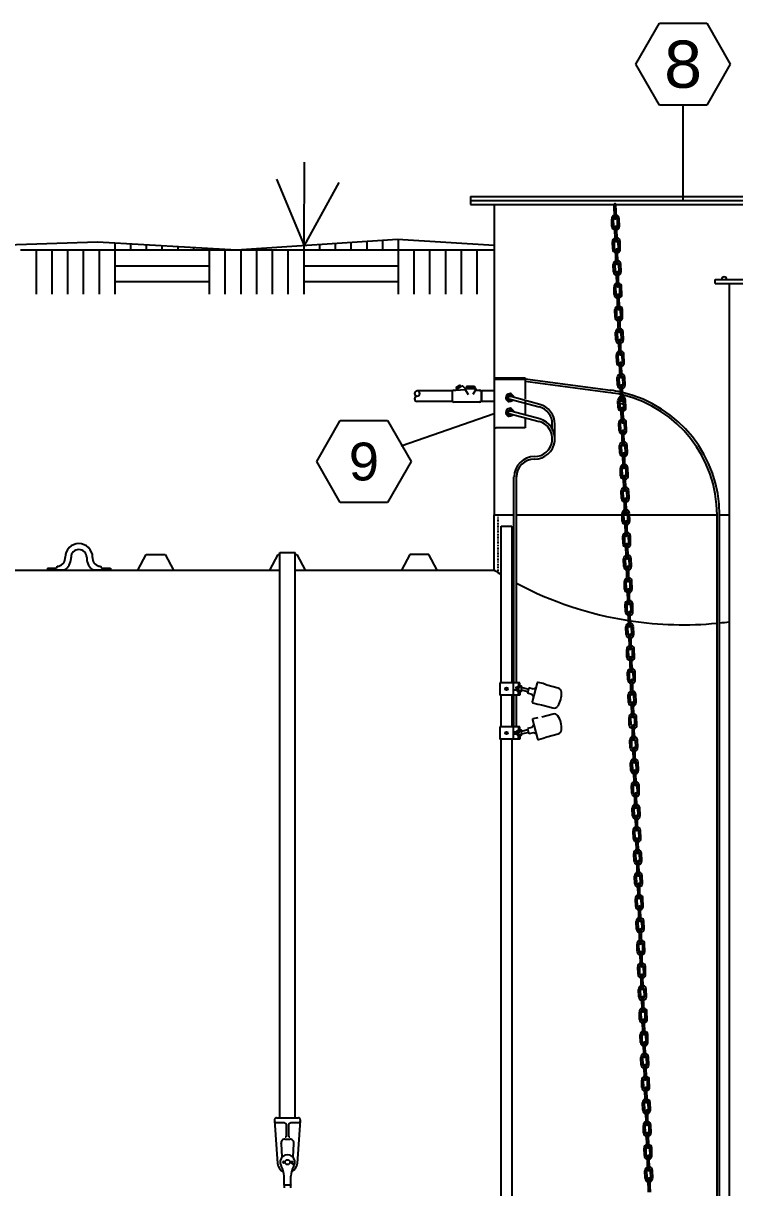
# Model space of a CAD drawing. Extents: x -13 to 326, y -96 to 129.
# Drawn here: x 163.1 to 253.5, y -19.4 to 128.5 of the extents above; entities that cross this region are included whole.
import ezdxf
from ezdxf.enums import TextEntityAlignment as Align

# ---------------------------------------------------------------- set-up
doc = ezdxf.new("R2010")
doc.units = 0
doc.header["$MEASUREMENT"] = 0
doc.linetypes.add('SHORT_DASH', pattern=[0.125, 0.03125, -0.0625, 0.03125])
doc.layers.add('2', color=7, linetype='Continuous')
doc.styles.get("Standard").update_dxf_attribs({"font": 'monotxt.shx'})

msp = doc.modelspace()

# ---------------------------------------------------------------- linework, layer by layer
at = {"layer": '2', "color": 5, "linetype": 'Continuous'}
for p, q in [((240.96, 123.34), (243.96, 128.53)), ((243.96, 128.53), (249.96, 128.53)), ((249.96, 128.53), (252.96, 123.34)), ((243.96, 118.14), (240.96, 123.34)), ((252.96, 123.34), (249.96, 118.14)), ((249.96, 118.14), (243.96, 118.14)), ((246.96, 106.14), (246.96, 118.14)), ((198.81, 100.32), (198.86, 110.91)), ((195.3, 108.75), (198.81, 100.32)), ((203.21, 108.33), (198.81, 100.32)), ((219.96, 106.53), (219.96, 105.53)), ((219.96, 106.53), (273.96, 106.53)), ((219.96, 106.03), (273.96, 106.03)), ((219.96, 105.53), (273.96, 105.53)), ((222.96, 105.53), (222.96, 66.08)), ((238.24, 103.8), (238.19, 105.48)), ((238.48, 103.81), (238.43, 105.49)), ((237.92, 102.71), (237.89, 103.67)), ((238.16, 102.72), (238.13, 103.68)), ((238.64, 102.73), (238.61, 103.69)), ((238.88, 102.74), (238.85, 103.7)), ((238.35, 100.92), (238.29, 102.6)), ((238.59, 100.93), (238.53, 102.61)), ((152.15, 100.09), (172.58, 100.78)), ((172.58, 100.78), (190.25, 99.74)), ((174.81, 99.74), (174.81, 100.65)), ((190.25, 99.74), (210.68, 101.12)), ((202.81, 99.74), (202.81, 100.59)), ((204.81, 99.74), (204.81, 100.73)), ((206.81, 99.74), (206.81, 100.86)), ((208.81, 99.74), (208.81, 101)), ((210.68, 101.12), (222.96, 100.37)), ((210.81, 99.74), (210.81, 101.12)), ((238.02, 99.83), (237.99, 100.79)), ((238.26, 99.84), (238.23, 100.8)), ((238.74, 99.86), (238.71, 100.82)), ((238.98, 99.86), (238.95, 100.82)), ((162.81, 99.74), (174.81, 99.74)), ((164.81, 94.12), (164.81, 99.74)), ((166.81, 94.12), (166.81, 99.74)), ((168.81, 94.12), (168.81, 99.74)), ((170.81, 94.12), (170.81, 99.74)), ((172.81, 94.12), (172.81, 99.74)), ((174.81, 99.74), (186.81, 99.74)), ((174.81, 94.12), (174.81, 99.74)), ((176.81, 99.74), (176.81, 100.53)), ((178.81, 99.74), (178.81, 100.41)), ((180.81, 99.74), (180.81, 100.29)), ((182.81, 99.74), (182.81, 100.18)), ((184.81, 99.74), (184.81, 100.06)), ((186.81, 99.74), (186.81, 99.94)), ((186.81, 99.74), (198.81, 99.74)), ((186.81, 94.12), (186.81, 99.74)), ((188.81, 94.12), (188.81, 99.74)), ((190.81, 94.12), (190.81, 99.74)), ((192.81, 94.12), (192.81, 99.74)), ((194.81, 94.12), (194.81, 99.74)), ((196.81, 94.12), (196.81, 99.74)), ((198.81, 99.74), (198.81, 100.32)), ((198.81, 99.74), (210.81, 99.74)), ((198.81, 94.12), (198.81, 99.74)), ((200.81, 99.74), (200.81, 100.46)), ((210.81, 99.74), (222.96, 99.74)), ((210.81, 94.12), (210.81, 99.74)), ((212.81, 94.12), (212.81, 99.74)), ((214.81, 94.12), (214.81, 99.74)), ((216.81, 94.12), (216.81, 99.74)), ((218.81, 94.12), (218.81, 99.74)), ((220.81, 94.12), (220.81, 99.74)), ((238.45, 98.04), (238.39, 99.72)), ((238.69, 98.05), (238.63, 99.73)), ((174.81, 97.74), (186.81, 97.74)), ((198.81, 97.74), (210.81, 97.74)), ((238.12, 96.95), (238.09, 97.91)), ((238.36, 96.96), (238.33, 97.92)), ((238.84, 96.98), (238.81, 97.94)), ((239.08, 96.99), (239.05, 97.95)), ((238.55, 95.17), (238.49, 96.85)), ((238.79, 95.17), (238.73, 96.85)), ((174.81, 95.74), (186.81, 95.74)), ((198.81, 95.74), (210.81, 95.74)), ((238.22, 94.07), (238.19, 95.03)), ((238.46, 94.08), (238.43, 95.04)), ((238.94, 94.1), (238.91, 95.06)), ((239.18, 94.11), (239.15, 95.07)), ((251.02, 95.49), (251.02, 95.99)), ((251.02, 95.99), (255.96, 95.99)), ((251.02, 95.49), (256.33, 95.49)), ((252.82, 95.49), (252.82, -66.29)), ((238.65, 92.29), (238.59, 93.97)), ((238.89, 92.3), (238.83, 93.98)), ((238.32, 91.2), (238.29, 92.16)), ((238.56, 91.2), (238.53, 92.16)), ((239.04, 91.22), (239.01, 92.18)), ((239.28, 91.23), (239.25, 92.19)), ((238.75, 89.41), (238.69, 91.09)), ((238.99, 89.42), (238.93, 91.1)), ((238.43, 88.32), (238.39, 89.28)), ((238.67, 88.33), (238.63, 89.29)), ((239.14, 88.34), (239.11, 89.3)), ((239.38, 88.35), (239.35, 89.31)), ((238.85, 86.53), (238.79, 88.21)), ((239.09, 86.54), (239.03, 88.22)), ((238.53, 85.44), (238.49, 86.4)), ((238.77, 85.45), (238.73, 86.41)), ((239.25, 85.46), (239.21, 86.42)), ((239.49, 85.47), (239.45, 86.43)), ((238.95, 83.65), (238.89, 85.33)), ((239.19, 83.66), (239.13, 85.34)), ((222.96, 83.49), (226.92, 83.49)), ((222.96, 83.31), (226.92, 83.31)), ((226.89, 83.09), (237.7, 81.62)), ((226.91, 83.39), (237.73, 81.93)), ((226.92, 83.49), (226.92, 80.83)), ((238.63, 82.56), (238.59, 83.52)), ((238.87, 82.57), (238.83, 83.53)), ((239.35, 82.59), (239.31, 83.55)), ((239.59, 82.59), (239.55, 83.55)), ((217.71, 81.83), (213.17, 81.83)), ((217.69, 80.59), (217.69, 81.75)), ((217.86, 81.92), (218.09, 81.92)), ((218.09, 81.92), (218.87, 82.45)), ((218.09, 81.92), (219.26, 82)), ((218.13, 82.27), (218.58, 82.57)), ((218.28, 82.05), (218.13, 82.27)), ((218.58, 82.57), (218.16, 82.22)), ((218.61, 82.52), (218.2, 82.16)), ((218.65, 82.46), (218.23, 82.11)), ((218.68, 82.41), (218.27, 82.06)), ((218.73, 82.35), (218.58, 82.57)), ((218.97, 82.45), (218.87, 82.45)), ((219.29, 82.13), (218.97, 82.45)), ((219.26, 82), (219.26, 82.06)), ((219.26, 82), (219.67, 81.4)), ((219.36, 82.16), (220.56, 82.16)), ((219.44, 82.46), (219.44, 82.16)), ((219.44, 82.46), (220.48, 82.38)), ((219.44, 82.46), (220.48, 82.46)), ((219.44, 82.38), (220.48, 82.3)), ((219.44, 82.3), (220.48, 82.22)), ((219.44, 82.22), (220.36, 82.16)), ((220.65, 82), (220.24, 81.4)), ((220.48, 82.46), (220.48, 82.16)), ((220.65, 82.06), (220.65, 82.01)), ((220.74, 81.92), (221.11, 81.92)), ((221.29, 81.75), (221.29, 80.59)), ((221.29, 81.68), (221.36, 81.68)), ((221.36, 81.68), (221.29, 80.82)), ((222.96, 81.83), (221.36, 81.83)), ((221.36, 81.83), (221.36, 80.51)), ((224.62, 81.38), (224.54, 81.3)), ((225.02, 81.49), (224.62, 81.38)), ((225.12, 81.46), (225.02, 81.49)), ((225.42, 81.16), (225.12, 81.46)), ((239.05, 80.78), (238.99, 82.45)), ((239.29, 80.78), (239.23, 82.46)), ((217.71, 80.5), (213.17, 80.5)), ((221.11, 80.42), (217.86, 80.42)), ((221.29, 80.66), (221.36, 80.66)), ((221.36, 80.7), (221.36, 80.66)), ((222.96, 80.51), (221.36, 80.51)), ((224.54, 81.3), (224.43, 80.9)), ((224.43, 80.9), (224.46, 80.8)), ((224.46, 80.8), (224.76, 80.5)), ((224.76, 80.5), (224.86, 80.48)), ((224.79, 80.85), (225, 80.79)), ((224.86, 80.48), (225.26, 80.58)), ((224.88, 81.17), (225.08, 81.12)), ((225.01, 80.79), (228.66, 79.82)), ((228.75, 80.13), (225.09, 81.11)), ((225.26, 80.58), (225.34, 80.66)), ((225.34, 80.66), (225.35, 80.7)), ((225.44, 81.06), (225.42, 81.16)), ((225.43, 81.02), (225.44, 81.06)), ((226.92, 80.52), (226.92, 78.77)), ((238.73, 79.68), (238.69, 80.64)), ((238.97, 79.69), (238.93, 80.65)), ((238.94, 80.55), (239.42, 80.48)), ((238.95, 80.24), (239.43, 80.17)), ((239.45, 79.71), (239.41, 80.67)), ((239.69, 79.72), (239.65, 80.68)), ((222.96, 78.91), (211.13, 74.81)), ((224.54, 79.45), (224.43, 79.05)), ((224.43, 79.05), (224.46, 78.95)), ((224.46, 78.95), (224.76, 78.65)), ((224.62, 79.53), (224.54, 79.45)), ((225.02, 79.64), (224.62, 79.53)), ((224.76, 78.65), (224.86, 78.63)), ((224.79, 79), (225, 78.94)), ((224.86, 78.63), (225.26, 78.73)), ((224.88, 79.32), (225.08, 79.27)), ((225.01, 78.94), (228.66, 77.97)), ((225.12, 79.61), (225.02, 79.64)), ((228.75, 78.28), (225.09, 79.26)), ((225.42, 79.31), (225.12, 79.61)), ((225.26, 78.73), (225.34, 78.81)), ((225.34, 78.81), (225.35, 78.85)), ((225.44, 79.21), (225.42, 79.31)), ((225.43, 79.17), (225.44, 79.21)), ((226.92, 78.43), (226.92, 77.15)), ((239.15, 77.9), (239.09, 79.58)), ((239.39, 77.91), (239.33, 79.58)), ((200.42, 72.87), (203.42, 78.07)), ((203.42, 78.07), (209.42, 78.07)), ((209.42, 78.07), (212.42, 72.87)), ((226.92, 77.15), (223.21, 77.15)), ((230.35, 77.03), (230.35, 77.62)), ((230.67, 75.77), (230.67, 77.62)), ((238.83, 76.8), (238.79, 77.76)), ((239.07, 76.81), (239.03, 77.77)), ((239.55, 76.83), (239.51, 77.79)), ((239.79, 76.84), (239.75, 77.8)), ((239.25, 75.02), (239.19, 76.7)), ((239.49, 75.03), (239.43, 76.71)), ((238.93, 73.93), (238.89, 74.89)), ((239.17, 73.93), (239.13, 74.89)), ((239.65, 73.95), (239.61, 74.91)), ((239.89, 73.96), (239.85, 74.92)), ((203.42, 67.68), (200.42, 72.87)), ((212.42, 72.87), (209.42, 67.68)), ((239.35, 72.14), (239.29, 73.82)), ((239.59, 72.15), (239.53, 73.83)), ((239.03, 71.05), (238.99, 72.01)), ((239.27, 71.06), (239.23, 72.02)), ((239.75, 71.07), (239.71, 72.03)), ((239.99, 71.08), (239.95, 72.04)), ((225.48, 44.77), (225.48, 70.91)), ((225.81, 44.77), (225.81, 70.91)), ((239.45, 69.26), (239.39, 70.94)), ((239.69, 69.27), (239.63, 70.95)), ((239.13, 68.17), (239.1, 69.13)), ((239.37, 68.18), (239.34, 69.14)), ((239.55, 66.38), (239.49, 68.06)), ((239.79, 66.39), (239.73, 68.07)), ((239.85, 68.2), (239.81, 69.15)), ((240.09, 68.2), (240.05, 69.16)), ((209.42, 67.68), (203.42, 67.68)), ((222.96, 66.08), (225.48, 66.08)), ((222.96, 59.06), (222.96, 66.08)), ((225.81, 66.08), (239.2, 66.08)), ((239.23, 65.29), (239.2, 66.25)), ((239.47, 65.3), (239.44, 66.26)), ((239.44, 66.08), (239.92, 66.08)), ((239.65, 63.51), (239.59, 65.18)), ((239.89, 63.51), (239.83, 65.19)), ((239.95, 65.32), (239.92, 66.28)), ((240.19, 65.33), (240.16, 66.28)), ((240.16, 66.08), (251.28, 66.08)), ((251.28, -49.41), (251.28, 66.07)), ((251.59, 66.08), (252.82, 66.08)), ((251.59, -49.41), (251.59, 66.07)), ((223.87, 64.65), (225.19, 64.65)), ((223.87, 44.77), (223.87, 64.65)), ((225.19, 64.65), (225.19, 44.77)), ((239.33, 62.41), (239.3, 63.37)), ((239.57, 62.42), (239.54, 63.38)), ((239.75, 60.63), (239.69, 62.31)), ((239.99, 60.64), (239.93, 62.31)), ((240.05, 62.44), (240.02, 63.4)), ((240.29, 62.45), (240.26, 63.41)), ((168.46, 60.57), (168.46, 60.69)), ((169.21, 60.57), (169.21, 60.69)), ((171.21, 60.69), (171.21, 60.57)), ((171.96, 60.69), (171.96, 60.57)), ((177.71, 59.06), (178.77, 61.06)), ((178.77, 61.06), (181.15, 61.06)), ((181.15, 61.06), (182.21, 59.06)), ((194.46, 59.07), (195.52, 61.07)), ((195.52, 61.07), (195.72, 61.07)), ((195.72, -10.49), (195.72, 61.32)), ((195.72, 61.32), (197.7, 61.32)), ((197.7, -10.49), (197.7, 61.32)), ((197.7, 61.07), (197.9, 61.07)), ((197.9, 61.07), (198.96, 59.07)), ((212.27, 61.06), (211.21, 59.06)), ((214.65, 61.06), (212.27, 61.06)), ((215.71, 59.06), (214.65, 61.06)), ((166.21, 59.32), (166.21, 59.06)), ((166.21, 59.32), (167.19, 59.32)), ((167.46, 59.57), (167.46, 59.57)), ((172.96, 59.57), (172.96, 59.57)), ((173.24, 59.32), (174.21, 59.32)), ((174.21, 59.32), (174.21, 59.06)), ((239.43, 59.54), (239.4, 60.49)), ((239.67, 59.54), (239.64, 60.5)), ((239.85, 57.75), (239.79, 59.43)), ((240.09, 57.76), (240.03, 59.44)), ((240.15, 59.56), (240.12, 60.52)), ((240.39, 59.57), (240.36, 60.53)), ((144.7, 59.06), (195.72, 59.06)), ((168.36, 59.06), (166.21, 59.06)), ((174.21, 59.06), (172.06, 59.06)), ((197.7, 59.07), (222.96, 59.07)), ((239.53, 56.66), (239.5, 57.62)), ((239.77, 56.67), (239.74, 57.62)), ((239.95, 54.87), (239.89, 56.55)), ((240.19, 54.88), (240.13, 56.56)), ((240.25, 56.68), (240.22, 57.64)), ((240.49, 56.69), (240.46, 57.65)), ((239.63, 53.78), (239.6, 54.74)), ((239.87, 53.79), (239.84, 54.75)), ((240.35, 53.8), (240.32, 54.76)), ((240.59, 53.81), (240.56, 54.77)), ((240.05, 51.99), (240, 53.67)), ((240.29, 52), (240.24, 53.68)), ((239.73, 50.9), (239.7, 51.86)), ((239.97, 50.91), (239.94, 51.87)), ((240.45, 50.93), (240.42, 51.89)), ((240.69, 50.93), (240.66, 51.89)), ((240.15, 49.11), (240.1, 50.79)), ((240.39, 49.12), (240.34, 50.8)), ((239.83, 48.02), (239.8, 48.98)), ((240.07, 48.03), (240.04, 48.99)), ((240.55, 48.05), (240.52, 49.01)), ((240.79, 48.06), (240.76, 49.02)), ((240.26, 46.24), (240.2, 47.92)), ((240.49, 46.24), (240.44, 47.92)), ((239.93, 45.14), (239.9, 46.1)), ((240.17, 45.15), (240.14, 46.11)), ((240.65, 45.17), (240.62, 46.13)), ((240.89, 45.18), (240.86, 46.14)), ((225.38, 44.77), (223.69, 44.77)), ((223.69, 44.77), (223.69, 43.2)), ((226.07, 44.77), (225.38, 44.77)), ((225.38, 44.77), (225.38, 43.2)), ((226.07, 44.77), (226.07, 44.15)), ((226.23, 44.77), (226.07, 44.77)), ((226.23, 44.15), (226.23, 44.77)), ((228.44, 44.74), (227.8, 42.33)), ((229.19, 44.65), (228.57, 44.81)), ((229.65, 44.45), (229.19, 44.65)), ((231.09, 44.07), (229.65, 44.45)), ((240.36, 43.36), (240.3, 45.04)), ((240.6, 43.37), (240.54, 45.05)), ((226.07, 43.2), (223.69, 43.2)), ((223.87, 39.17), (223.87, 43.2)), ((224.52, 44), (224.44, 44)), ((224.44, 43.97), (224.52, 43.97)), ((224.52, 44.08), (224.52, 44)), ((224.52, 43.97), (224.52, 43.89)), ((224.54, 44), (224.54, 44.08)), ((224.63, 44), (224.54, 44)), ((224.54, 43.97), (224.63, 43.97)), ((224.54, 43.89), (224.54, 43.97)), ((225.19, 43.2), (225.19, 39.17)), ((225.85, 43.82), (225.38, 43.82)), ((225.48, 39.17), (225.48, 43.2)), ((225.61, 44.15), (225.85, 44.15)), ((225.81, 39.17), (225.81, 43.2)), ((225.85, 44.26), (226, 44.32)), ((225.85, 43.77), (225.85, 44.26)), ((225.85, 43.77), (226, 43.7)), ((226.07, 44.32), (226, 44.32)), ((226, 43.7), (226, 44.32)), ((226.07, 43.7), (226, 43.7)), ((226.07, 44.15), (226.23, 44.15)), ((226.07, 43.83), (226.23, 43.83)), ((226.07, 43.2), (226.07, 43.83)), ((226.23, 43.2), (226.07, 43.2)), ((226.39, 44.34), (226.23, 44.34)), ((226.23, 43.83), (226.23, 43.2)), ((226.23, 43.69), (226.39, 43.69)), ((226.44, 43.74), (226.44, 44.29)), ((227.31, 43.92), (226.44, 44.15)), ((227.22, 43.61), (226.44, 43.82)), ((227.36, 44.1), (227.18, 43.43)), ((227.74, 43.28), (227.18, 43.43)), ((227.92, 43.95), (227.36, 44.1)), ((227.97, 42.98), (227.74, 43.28)), ((228.27, 44.09), (227.92, 43.95)), ((240.03, 42.27), (240, 43.23)), ((240.27, 42.27), (240.24, 43.23)), ((240.75, 42.29), (240.72, 43.25)), ((240.99, 42.3), (240.96, 43.26)), ((227.87, 42.2), (228.49, 42.04)), ((228.49, 42.04), (228.99, 41.97)), ((228.99, 41.97), (230.42, 41.59)), ((230.42, 41.58), (230.42, 41.59)), ((240.46, 40.48), (240.4, 42.16)), ((240.7, 40.49), (240.64, 42.17)), ((227.82, 40.04), (228.45, 37.63)), ((228.51, 40.33), (227.89, 40.17)), ((230.44, 40.77), (229.01, 40.39)), ((240.56, 40.39), (240.06, 40.33)), ((240.13, 39.39), (240.1, 40.35)), ((240.37, 39.4), (240.34, 40.36)), ((240.85, 39.41), (240.82, 40.37)), ((241.09, 39.42), (241.06, 40.38)), ((225.38, 39.17), (223.69, 39.17)), ((223.69, 39.17), (223.69, 37.61)), ((224.52, 38.49), (224.52, 38.4)), ((224.54, 38.4), (224.54, 38.49)), ((226.07, 39.17), (225.38, 39.17)), ((225.38, 39.17), (225.38, 37.61)), ((225.38, 38.55), (225.85, 38.55)), ((225.85, 38.66), (226, 38.73)), ((225.85, 38.17), (225.85, 38.66)), ((226.07, 38.73), (226, 38.73)), ((226, 38.11), (226, 38.73)), ((226.07, 39.17), (226.07, 38.55)), ((226.23, 39.17), (226.07, 39.17)), ((226.07, 38.55), (226.23, 38.55)), ((226.23, 38.55), (226.23, 39.17)), ((226.39, 38.74), (226.23, 38.74)), ((227.24, 38.77), (226.44, 38.56)), ((226.44, 38.14), (226.44, 38.69)), ((227.76, 39.1), (227.19, 38.95)), ((227.19, 38.95), (227.37, 38.27)), ((227.99, 39.39), (227.76, 39.1)), ((240.56, 37.6), (240.5, 39.28)), ((240.8, 37.61), (240.74, 39.29)), ((226.07, 37.61), (223.69, 37.61)), ((223.87, -74.4), (223.87, 37.61)), ((224.52, 38.4), (224.44, 38.4)), ((224.44, 38.38), (224.52, 38.38)), ((224.52, 38.38), (224.52, 38.29)), ((224.63, 38.4), (224.54, 38.4)), ((224.54, 38.38), (224.63, 38.38)), ((224.54, 38.29), (224.54, 38.38)), ((225.19, 37.61), (225.19, -74.4)), ((225.85, 38.23), (225.38, 38.23)), ((225.85, 38.17), (226, 38.11)), ((226.07, 38.11), (226, 38.11)), ((226.07, 38.23), (226.23, 38.23)), ((226.07, 37.61), (226.07, 38.23)), ((226.23, 37.61), (226.07, 37.61)), ((226.23, 38.23), (226.23, 37.61)), ((226.23, 38.09), (226.39, 38.09)), ((227.32, 38.45), (226.44, 38.22)), ((226.44, 38.19), (226.48, 38.23)), ((227.28, 38.43), (227.29, 38.45)), ((227.94, 38.42), (227.37, 38.27)), ((228.28, 38.28), (227.94, 38.42)), ((228.58, 37.56), (229.2, 37.72)), ((229.2, 37.72), (229.66, 37.91)), ((229.66, 37.91), (231.1, 38.29)), ((240.23, 36.51), (240.2, 37.47)), ((240.47, 36.52), (240.44, 37.48)), ((240.95, 36.53), (240.92, 37.49)), ((241.19, 36.54), (241.16, 37.5)), ((240.66, 34.72), (240.6, 36.4)), ((240.9, 34.73), (240.84, 36.41)), ((240.33, 33.63), (240.3, 34.59)), ((240.57, 33.64), (240.54, 34.6)), ((241.05, 33.66), (241.02, 34.62)), ((241.29, 33.66), (241.26, 34.62)), ((240.76, 31.84), (240.7, 33.52)), ((241, 31.85), (240.94, 33.53)), ((240.44, 30.75), (240.4, 31.71)), ((240.68, 30.76), (240.64, 31.72)), ((241.16, 30.78), (241.12, 31.74)), ((241.39, 30.79), (241.36, 31.75)), ((240.86, 28.97), (240.8, 30.65)), ((241.1, 28.97), (241.04, 30.65)), ((240.54, 27.87), (240.5, 28.83)), ((240.78, 27.88), (240.74, 28.84)), ((241.26, 27.9), (241.22, 28.86)), ((241.5, 27.91), (241.46, 28.87)), ((240.96, 26.09), (240.9, 27.77)), ((241.2, 26.1), (241.14, 27.78)), ((240.64, 25), (240.6, 25.96)), ((240.88, 25), (240.84, 25.96)), ((241.36, 25.02), (241.32, 25.98)), ((241.6, 25.03), (241.56, 25.99)), ((241.06, 23.21), (241, 24.89)), ((241.3, 23.22), (241.24, 24.9)), ((240.74, 22.12), (240.7, 23.08)), ((240.98, 22.13), (240.94, 23.09)), ((241.46, 22.14), (241.42, 23.1)), ((241.7, 22.15), (241.66, 23.11)), ((241.16, 20.33), (241.1, 22.01)), ((241.4, 20.34), (241.34, 22.02)), ((240.84, 19.24), (240.8, 20.2)), ((241.08, 19.25), (241.04, 20.21)), ((241.56, 19.27), (241.52, 20.22)), ((241.8, 19.27), (241.76, 20.23)), ((241.26, 17.45), (241.2, 19.13)), ((241.5, 17.46), (241.44, 19.14)), ((240.94, 16.36), (240.9, 17.32)), ((241.18, 16.37), (241.14, 17.33)), ((241.66, 16.39), (241.62, 17.35)), ((241.9, 16.4), (241.86, 17.35)), ((241.36, 14.58), (241.3, 16.25)), ((241.6, 14.58), (241.54, 16.26)), ((241.04, 13.48), (241.01, 14.44)), ((241.28, 13.49), (241.24, 14.45)), ((241.46, 11.7), (241.4, 13.38)), ((241.7, 11.71), (241.64, 13.38)), ((241.76, 13.51), (241.72, 14.47)), ((242, 13.52), (241.96, 14.48)), ((241.14, 10.61), (241.11, 11.56)), ((241.38, 10.61), (241.35, 11.57)), ((241.56, 8.82), (241.5, 10.5)), ((241.8, 8.83), (241.74, 10.51)), ((241.86, 10.63), (241.83, 11.59)), ((242.1, 10.64), (242.06, 11.6)), ((241.24, 7.73), (241.21, 8.69)), ((241.48, 7.74), (241.45, 8.69)), ((241.66, 5.94), (241.6, 7.62)), ((241.9, 5.95), (241.84, 7.63)), ((241.96, 7.75), (241.93, 8.71)), ((242.2, 7.76), (242.17, 8.72)), ((241.34, 4.85), (241.31, 5.81)), ((241.58, 4.86), (241.55, 5.82)), ((241.76, 3.06), (241.7, 4.74)), ((242, 3.07), (241.94, 4.75)), ((242.06, 4.87), (242.03, 5.83)), ((242.3, 4.88), (242.27, 5.84)), ((242.4, 2), (242.37, 2.96)), ((241.44, 1.97), (241.41, 2.93)), ((241.68, 1.98), (241.65, 2.94)), ((241.86, 0.18), (241.8, 1.86)), ((242.1, 0.19), (242.04, 1.87)), ((242.16, 2), (242.13, 2.96)), ((241.54, -0.91), (241.51, 0.05)), ((241.78, -0.9), (241.75, 0.06)), ((242.26, -0.88), (242.23, 0.08)), ((242.5, -0.87), (242.47, 0.09)), ((241.96, -2.69), (241.91, -1.02)), ((242.2, -2.69), (242.14, -1.01)), ((241.64, -3.79), (241.61, -2.83)), ((241.88, -3.78), (241.85, -2.82)), ((242.36, -3.76), (242.33, -2.8)), ((242.6, -3.75), (242.57, -2.79)), ((242.06, -5.57), (242.01, -3.89)), ((242.3, -5.56), (242.25, -3.89)), ((241.74, -6.66), (241.71, -5.7)), ((241.98, -6.66), (241.95, -5.7)), ((242.46, -6.64), (242.43, -5.68)), ((242.7, -6.63), (242.67, -5.67)), ((242.16, -8.45), (242.11, -6.77)), ((242.4, -8.44), (242.35, -6.76)), ((241.84, -9.54), (241.81, -8.58)), ((242.08, -9.53), (242.05, -8.57)), ((242.56, -9.52), (242.53, -8.56)), ((242.8, -9.51), (242.77, -8.55)), ((242.27, -11.33), (242.21, -9.65)), ((242.51, -11.32), (242.45, -9.64)), ((195.08, -10.67), (195.07, -10.74)), ((195.07, -10.74), (195.07, -10.86)), ((195.07, -10.86), (195.07, -10.9)), ((195.07, -10.86), (195.44, -16.28)), ((195.07, -10.9), (195.08, -10.94)), ((195.09, -10.63), (195.08, -10.67)), ((195.08, -10.94), (195.09, -10.97)), ((195.11, -10.6), (195.09, -10.63)), ((195.09, -10.97), (195.11, -11.01)), ((195.14, -10.57), (195.11, -10.6)), ((195.11, -11.01), (195.14, -11.04)), ((195.17, -10.54), (195.14, -10.57)), ((195.14, -11.04), (195.17, -11.06)), ((195.21, -10.52), (195.17, -10.54)), ((195.17, -11.06), (195.21, -11.08)), ((195.24, -10.51), (195.21, -10.52)), ((195.21, -11.08), (195.24, -11.1)), ((195.28, -10.5), (195.24, -10.51)), ((195.24, -11.1), (195.32, -11.11)), ((195.32, -10.5), (195.28, -10.5)), ((195.32, -10.5), (198.1, -10.5)), ((195.32, -11.11), (196.27, -11.11)), ((196.27, -11.11), (196.31, -11.11)), ((196.31, -11.11), (196.35, -11.12)), ((196.35, -11.12), (196.38, -11.14)), ((196.38, -11.14), (196.42, -11.16)), ((196.42, -11.16), (196.45, -11.18)), ((196.45, -11.18), (196.48, -11.21)), ((196.48, -11.21), (196.5, -11.25)), ((196.5, -11.25), (196.51, -11.29)), ((196.51, -11.29), (196.52, -11.36)), ((196.52, -11.36), (196.52, -12.85)), ((196.89, -11.36), (196.9, -11.32)), ((196.89, -12.85), (196.89, -11.36)), ((196.9, -11.29), (196.92, -11.25)), ((196.9, -11.32), (196.9, -11.29)), ((196.92, -11.25), (196.94, -11.21)), ((196.94, -11.21), (196.97, -11.18)), ((196.97, -11.18), (197, -11.16)), ((197, -11.16), (197.03, -11.14)), ((197.03, -11.14), (197.07, -11.12)), ((197.07, -11.12), (197.14, -11.11)), ((197.14, -11.11), (198.1, -11.11)), ((197.96, -16.28), (198.35, -10.86)), ((198.17, -10.51), (198.1, -10.5)), ((198.1, -11.11), (198.14, -11.11)), ((198.14, -11.11), (198.17, -11.1)), ((198.21, -10.52), (198.17, -10.51)), ((198.17, -11.1), (198.21, -11.08)), ((198.24, -10.54), (198.21, -10.52)), ((198.21, -11.08), (198.24, -11.06)), ((198.27, -10.57), (198.24, -10.54)), ((198.24, -11.06), (198.27, -11.04)), ((198.3, -10.6), (198.27, -10.57)), ((198.27, -11.04), (198.3, -11.01)), ((198.32, -10.63), (198.3, -10.6)), ((198.3, -11.01), (198.32, -10.97)), ((198.34, -10.67), (198.32, -10.63)), ((198.32, -10.97), (198.34, -10.94)), ((198.34, -10.71), (198.34, -10.67)), ((198.35, -10.74), (198.34, -10.71)), ((198.34, -10.94), (198.35, -10.86)), ((198.35, -10.86), (198.35, -10.74)), ((241.94, -12.42), (241.91, -11.46)), ((242.18, -12.41), (242.15, -11.45)), ((242.66, -12.4), (242.63, -11.44)), ((242.9, -12.39), (242.87, -11.43)), ((196.38, -13.21), (197.03, -13.21)), ((196.43, -12.97), (196.4, -12.97)), ((196.45, -12.96), (196.43, -12.97)), ((196.47, -12.95), (196.45, -12.96)), ((196.49, -12.94), (196.47, -12.95)), ((196.5, -12.92), (196.49, -12.94)), ((196.51, -12.9), (196.5, -12.92)), ((196.52, -12.89), (196.51, -12.9)), ((196.52, -12.85), (196.52, -12.87)), ((196.52, -12.87), (196.52, -12.89)), ((196.9, -12.89), (196.89, -12.85)), ((196.91, -12.9), (196.9, -12.89)), ((196.92, -12.92), (196.91, -12.9)), ((196.93, -12.94), (196.92, -12.92)), ((196.95, -12.95), (196.93, -12.94)), ((196.96, -12.96), (196.95, -12.95)), ((196.98, -12.97), (196.96, -12.96)), ((197, -12.97), (196.98, -12.97)), ((197.02, -12.97), (197, -12.97)), ((242.37, -14.21), (242.31, -12.53)), ((242.61, -14.2), (242.55, -12.52)), ((195.89, -13.79), (195.89, -13.76)), ((195.89, -13.76), (196.01, -15.5)), ((197.41, -15.5), (197.53, -13.76)), ((242.04, -15.3), (242.01, -14.34)), ((242.28, -15.29), (242.25, -14.33)), ((242.76, -15.27), (242.73, -14.31)), ((243, -15.27), (242.97, -14.31)), ((196.2, -16.02), (196.41, -16.03)), ((196.2, -16.08), (196.4, -16.1)), ((196.4, -16.16), (196.2, -16.17)), ((196.41, -16.22), (196.2, -16.24)), ((197.01, -16.03), (197.38, -16.03)), ((197.02, -16.1), (197.38, -16.1)), ((197.38, -16.1), (197.38, -16.03)), ((242.47, -17.09), (242.41, -15.41)), ((242.71, -17.08), (242.65, -15.4)), ((197.5, -16.49), (197.56, -16.46)), ((242.14, -18.18), (242.11, -17.22)), ((242.38, -18.17), (242.35, -17.21)), ((242.86, -18.15), (242.83, -17.19)), ((243.1, -18.14), (243.07, -17.18)), ((196.27, -19), (196.27, -17.91)), ((196.27, -19), (197.15, -19)), ((197.15, -19), (197.15, -17.91)), ((242.57, -19.96), (242.51, -18.28)), ((242.81, -19.96), (242.75, -18.28))]:
    msp.add_line(p, q, dxfattribs=at)
at = {"layer": '2', "color": 5, "linetype": 'SHORT_DASH'}
msp.add_line((223.46, 58.75), (223.46, 66.08), dxfattribs=at)
at = {"layer": '2', "color": 5, "linetype": 'Continuous'}
for centre, radius in [((224.53, 43.99), 0.159), ((224.53, 38.39), 0.159), ((196.71, -16.13), 0.312)]:
    msp.add_circle(centre, radius, dxfattribs=at)
for centre, radius, start, end in [((238.31, 105.48), 0.12, 1.999, 182.0015), ((238.37, 103.69), 0.48, 106.4775, 182), ((238.37, 103.69), 0.24, 122, 182), ((238.36, 103.81), 0.12, 181.9985, 1.999), ((238.37, 103.69), 0.48, 2, 77.5225), ((238.37, 103.69), 0.24, 2, 62), ((238.4, 102.73), 0.48, 182, 257.5225), ((238.4, 102.73), 0.24, 182, 242), ((238.41, 102.61), 0.12, 1.999, 182.0015), ((238.4, 102.73), 0.24, 302, 2), ((238.4, 102.73), 0.48, 286.4775, 2), ((238.47, 100.81), 0.48, 106.4775, 182), ((238.47, 100.81), 0.24, 122, 182), ((238.47, 100.93), 0.12, 181.9985, 1.999), ((238.47, 100.81), 0.48, 2, 77.5225), ((238.47, 100.81), 0.24, 2, 62), ((238.5, 99.85), 0.48, 182, 257.5225), ((238.5, 99.85), 0.24, 182, 242), ((238.51, 99.73), 0.12, 1.999, 182.0015), ((238.5, 99.85), 0.24, 302, 2), ((238.5, 99.85), 0.48, 286.4775, 2), ((238.57, 97.93), 0.48, 106.4775, 182), ((238.57, 97.93), 0.24, 122, 182), ((238.57, 98.05), 0.12, 181.9985, 1.999), ((238.57, 97.93), 0.48, 2, 77.5225), ((238.57, 97.93), 0.24, 2, 62), ((238.6, 96.97), 0.48, 182, 257.5225), ((238.6, 96.97), 0.24, 182, 242), ((238.61, 96.85), 0.12, 1.999, 182.0015), ((238.6, 96.97), 0.24, 302, 2), ((238.6, 96.97), 0.48, 286.4775, 2), ((252.18, 95.99), 0.33, 0, 180), ((238.67, 95.05), 0.48, 106.4775, 182), ((238.67, 95.05), 0.24, 122, 182), ((238.67, 95.17), 0.12, 181.9985, 1.999), ((238.67, 95.05), 0.48, 2, 77.5225), ((238.67, 95.05), 0.24, 2, 62), ((238.7, 94.09), 0.48, 182, 257.5225), ((238.7, 94.09), 0.24, 182, 242), ((238.71, 93.97), 0.12, 1.999, 182.0015), ((238.7, 94.09), 0.24, 302, 2), ((238.7, 94.09), 0.48, 286.4775, 2), ((238.77, 92.17), 0.48, 106.4775, 182), ((238.77, 92.17), 0.24, 122, 182), ((238.77, 92.29), 0.12, 181.9985, 1.999), ((238.77, 92.17), 0.48, 2, 77.5225), ((238.77, 92.17), 0.24, 2, 62), ((238.8, 91.21), 0.48, 182, 257.5225), ((238.8, 91.21), 0.24, 182, 242), ((238.81, 91.09), 0.12, 1.999, 182.0015), ((238.8, 91.21), 0.24, 302, 2), ((238.8, 91.21), 0.48, 286.4775, 2), ((238.87, 89.29), 0.48, 106.4775, 182), ((238.87, 89.29), 0.24, 122, 182), ((238.87, 89.41), 0.12, 181.9985, 1.999), ((238.87, 89.29), 0.48, 2, 77.5225), ((238.87, 89.29), 0.24, 2, 62), ((238.9, 88.33), 0.48, 182, 257.5225), ((238.9, 88.33), 0.24, 182, 242), ((238.91, 88.21), 0.12, 1.999, 182.0015), ((238.9, 88.33), 0.24, 302, 2), ((238.9, 88.33), 0.48, 286.4775, 2), ((238.97, 86.42), 0.48, 106.4775, 182), ((238.97, 86.42), 0.24, 122, 182), ((238.97, 86.54), 0.12, 181.9985, 1.999), ((238.97, 86.42), 0.48, 2, 77.5225), ((238.97, 86.42), 0.24, 2, 62), ((239.01, 85.46), 0.48, 182, 257.5225), ((239.01, 85.46), 0.24, 182, 242), ((239.01, 85.34), 0.12, 1.999, 182.0015), ((239.01, 85.46), 0.24, 302, 2), ((239.01, 85.46), 0.48, 286.4775, 2), ((239.07, 83.54), 0.48, 106.4775, 182), ((239.07, 83.54), 0.24, 122, 182), ((239.07, 83.66), 0.12, 181.9985, 1.999), ((239.07, 83.54), 0.48, 2, 77.5225), ((239.07, 83.54), 0.24, 2, 62), ((213.17, 81.5), 0.332, 90, 270), ((213.17, 81.5), 0.332, 270, 90), ((217.86, 81.75), 0.173, 90, 180), ((219.36, 82.06), 0.0928, 90, 180), ((220.56, 82.06), 0.0928, 0, 90), ((220.74, 82.01), 0.0928, 180, 270), ((221.11, 81.75), 0.173, 0, 90), ((224.94, 80.98), 0.467, 5.3857, 324.6143), ((235.59, 66.07), 15.69, 77.335, 82.2674), ((235.59, 66.07), 16, 77.6276, 82.295), ((239.11, 82.58), 0.48, 182, 257.5225), ((239.11, 82.58), 0.24, 182, 242), ((239.11, 82.46), 0.12, 1.999, 182.0015), ((239.11, 82.58), 0.24, 302, 2), ((239.11, 82.58), 0.48, 286.4775, 2), ((235.59, 66.07), 16, 0.026, 76.7154), ((213.17, 80.83), 0.332, 90, 270), ((217.86, 80.59), 0.173, 180, 270), ((221.11, 80.59), 0.173, 270, 0), ((224.94, 80.98), 0.245, 26.5909, 303.4091), ((224.94, 80.98), 0.198, 107.23, 222.77), ((224.94, 80.98), 0.198, 287.23, 289.9843), ((224.94, 80.98), 0.198, 40.0157, 42.77), ((228.08, 77.62), 2.59, 0, 75), ((239.17, 80.66), 0.48, 106.4775, 182), ((239.17, 80.66), 0.24, 122, 182), ((239.17, 80.78), 0.12, 181.9985, 1.999), ((235.59, 66.07), 15.69, 0.0266, 76.427), ((239.17, 80.66), 0.48, 2, 77.5225), ((239.17, 80.66), 0.24, 2, 62), ((224.94, 79.13), 0.467, 5.3857, 324.6143), ((224.94, 79.13), 0.245, 26.5909, 303.4091), ((224.94, 79.13), 0.198, 107.23, 222.77), ((224.94, 79.13), 0.198, 287.23, 289.9843), ((224.94, 79.13), 0.198, 40.0157, 42.77), ((228.08, 77.62), 2.27, 0, 75), ((239.21, 79.7), 0.48, 182, 257.5225), ((239.21, 79.7), 0.24, 182, 242), ((239.21, 79.58), 0.12, 1.999, 182.0015), ((239.21, 79.7), 0.24, 302, 2), ((239.21, 79.7), 0.48, 286.4775, 2), ((223.21, 77.39), 0.247, 180, 270), ((228.08, 75.77), 2.59, 270, 75), ((228.08, 75.77), 2.27, 270, 75), ((239.27, 77.78), 0.48, 106.4775, 182), ((239.27, 77.78), 0.24, 122, 182), ((239.27, 77.9), 0.12, 181.9985, 1.999), ((239.27, 77.78), 0.48, 2, 77.5225), ((239.27, 77.78), 0.24, 2, 62), ((239.31, 76.82), 0.48, 182, 257.5225), ((239.31, 76.82), 0.24, 182, 242), ((239.31, 76.7), 0.12, 1.999, 182.0015), ((239.31, 76.82), 0.24, 302, 2), ((239.31, 76.82), 0.48, 286.4775, 2), ((239.37, 74.9), 0.48, 106.4775, 182), ((239.37, 74.9), 0.24, 122, 182), ((239.37, 75.02), 0.12, 181.9985, 1.999), ((239.37, 74.9), 0.48, 2, 77.5225), ((239.37, 74.9), 0.24, 2, 62), ((239.41, 73.94), 0.48, 286.4775, 2), ((228.08, 70.91), 2.59, 90, 180), ((228.08, 70.91), 2.27, 90, 180), ((239.41, 73.94), 0.48, 182, 257.5225), ((239.47, 72.02), 0.48, 106.4775, 182), ((239.41, 73.94), 0.24, 182, 242), ((239.41, 73.82), 0.12, 1.999, 182.0015), ((239.41, 73.94), 0.24, 302, 2), ((239.47, 72.02), 0.48, 2, 77.5225), ((239.51, 71.07), 0.48, 182, 257.5225), ((239.47, 72.02), 0.24, 122, 182), ((239.51, 71.07), 0.24, 182, 242), ((239.47, 72.14), 0.12, 181.9985, 1.999), ((239.51, 70.95), 0.12, 1.999, 182.0015), ((239.47, 72.02), 0.24, 2, 62), ((239.51, 71.07), 0.48, 286.4775, 2), ((239.51, 71.07), 0.24, 302, 2), ((239.58, 69.15), 0.48, 106.4775, 182), ((239.58, 69.15), 0.48, 2, 77.5225), ((239.61, 68.19), 0.48, 182, 257.5225), ((239.58, 69.15), 0.24, 122, 182), ((239.61, 68.19), 0.24, 182, 242), ((239.57, 69.27), 0.12, 181.9985, 1.999), ((239.61, 68.07), 0.12, 1.999, 182.0015), ((239.58, 69.15), 0.24, 2, 62), ((239.61, 68.19), 0.48, 286.4775, 2), ((239.61, 68.19), 0.24, 302, 2), ((239.68, 66.27), 0.48, 106.4775, 182), ((239.68, 66.27), 0.48, 2, 77.5225), ((239.71, 65.31), 0.48, 182, 257.5225), ((239.68, 66.27), 0.24, 122, 182), ((239.71, 65.31), 0.24, 182, 242), ((239.67, 66.39), 0.12, 181.9985, 1.999), ((239.71, 65.19), 0.12, 1.999, 182.0015), ((239.68, 66.27), 0.24, 2, 62), ((239.71, 65.31), 0.24, 302, 2), ((239.71, 65.31), 0.48, 286.4775, 2), ((239.78, 63.39), 0.48, 106.4775, 182), ((239.78, 63.39), 0.48, 2, 77.5225), ((239.78, 63.39), 0.24, 2, 62), ((170.21, 60.69), 1.75, 90, 179.9998), ((170.21, 60.69), 1.75, 0, 90), ((239.81, 62.43), 0.48, 182, 257.5225), ((239.78, 63.39), 0.24, 122, 182), ((239.81, 62.43), 0.24, 182, 242), ((239.77, 63.51), 0.12, 181.9985, 1.999), ((239.81, 62.31), 0.12, 1.999, 182.0015), ((239.81, 62.43), 0.24, 302, 2), ((239.81, 62.43), 0.48, 286.4775, 2), ((170.21, 60.69), 1, 90.0007, 179.9996), ((170.21, 60.69), 1, 0.0004, 90.0007), ((239.88, 60.51), 0.48, 106.4775, 182), ((239.88, 60.51), 0.24, 122, 182), ((239.88, 60.51), 0.48, 2, 77.5225), ((239.88, 60.51), 0.24, 2, 62), ((167.19, 59.59), 0.275, 270, 354.7841), ((167.46, 60.57), 1, 270, 0.0002), ((167.46, 60.57), 1.75, 301.0037, 0), ((172.96, 60.57), 1.75, 180, 238.9963), ((172.96, 60.57), 1, 179.9998, 270), ((173.24, 59.59), 0.275, 185.2159, 270), ((239.91, 59.55), 0.48, 182, 257.5225), ((239.91, 59.55), 0.24, 182, 242), ((239.87, 60.63), 0.12, 181.9985, 1.999), ((239.91, 59.43), 0.12, 1.999, 182.0015), ((239.91, 59.55), 0.24, 302, 2), ((239.91, 59.55), 0.48, 286.4775, 2), ((246.96, 97.09), 44.96, 237.7404, 239.1016), ((246.96, 97.09), 44.96, 241.0425, 241.4646), ((239.98, 57.63), 0.48, 106.4775, 182), ((239.98, 57.63), 0.24, 122, 182), ((239.97, 57.75), 0.12, 181.9985, 1.999), ((239.98, 57.63), 0.48, 2, 77.5225), ((239.98, 57.63), 0.24, 2, 62), ((246.96, 97.09), 44.96, 241.9349, 261.1341), ((240.01, 56.67), 0.48, 182, 257.5225), ((240.01, 56.67), 0.24, 182, 242), ((240.01, 56.55), 0.12, 1.999, 182.0015), ((240.01, 56.67), 0.24, 302, 2), ((240.01, 56.67), 0.48, 286.4775, 2), ((240.08, 54.76), 0.48, 106.4775, 182), ((240.08, 54.76), 0.24, 122, 182), ((240.07, 54.87), 0.12, 181.9985, 1.999), ((240.08, 54.76), 0.48, 2, 77.5225), ((240.08, 54.76), 0.24, 2, 62), ((240.11, 53.8), 0.48, 182, 257.5225), ((240.11, 53.8), 0.24, 182, 242), ((240.12, 53.68), 0.12, 1.999, 182.0015), ((240.11, 53.8), 0.24, 302, 2), ((240.11, 53.8), 0.48, 286.4775, 2), ((240.18, 51.88), 0.48, 106.4775, 182), ((240.18, 51.88), 0.24, 122, 182), ((240.17, 52), 0.12, 181.9985, 1.999), ((246.96, 97.09), 44.96, 261.4453, 275.5069), ((240.18, 51.88), 0.48, 2, 77.5225), ((240.18, 51.88), 0.24, 2, 62), ((246.96, 97.09), 44.96, 275.9071, 277.4913), ((240.21, 50.92), 0.48, 182, 257.5225), ((240.21, 50.92), 0.24, 182, 242), ((240.22, 50.8), 0.12, 1.999, 182.0015), ((240.21, 50.92), 0.24, 302, 2), ((240.21, 50.92), 0.48, 286.4775, 2), ((240.28, 49), 0.48, 106.4775, 182), ((240.28, 49), 0.24, 122, 182), ((240.27, 49.12), 0.12, 181.9985, 1.999), ((240.28, 49), 0.48, 2, 77.5225), ((240.28, 49), 0.24, 2, 62), ((240.31, 48.04), 0.48, 182, 257.5225), ((240.31, 48.04), 0.24, 182, 242), ((240.32, 47.92), 0.12, 1.999, 182.0015), ((240.31, 48.04), 0.24, 302, 2), ((240.31, 48.04), 0.48, 286.4775, 2), ((240.38, 46.12), 0.48, 106.4775, 182), ((240.38, 46.12), 0.24, 122, 182), ((240.37, 46.24), 0.12, 181.9985, 1.999), ((240.38, 46.12), 0.48, 2, 77.5225), ((240.38, 46.12), 0.24, 2, 62), ((228.54, 44.71), 0.103, 75, 165), ((240.41, 45.16), 0.48, 182, 257.5225), ((240.41, 45.16), 0.24, 182, 242), ((240.42, 45.04), 0.12, 1.999, 182.0015), ((240.41, 45.16), 0.24, 302, 2), ((240.41, 45.16), 0.48, 286.4775, 2), ((224.53, 43.99), 0.0965, 171.6582, 188.3418), ((224.53, 43.99), 0.0965, 81.6582, 98.3418), ((224.53, 43.99), 0.0965, 261.6582, 278.3418), ((224.53, 43.99), 0.0965, 351.6582, 8.3418), ((226.39, 44.29), 0.0521, 0, 90), ((226.39, 43.74), 0.0521, 270, 0), ((230.99, 43.56), 0.523, 1.1181, 79.3156), ((227.82, 43.44), 3.7, 347.7353, 2.0494), ((240.48, 43.24), 0.48, 106.4775, 182), ((240.48, 43.24), 0.24, 122, 182), ((240.48, 43.36), 0.12, 181.9985, 1.999), ((240.48, 43.24), 0.48, 2, 77.5225), ((240.48, 43.24), 0.24, 2, 62), ((227.9, 42.3), 0.103, 165, 255), ((230.59, 42.08), 0.523, 250.6844, 328.8819), ((227.91, 43.78), 3.7, 327.9506, 342.2647), ((240.51, 42.28), 0.48, 182, 257.5225), ((240.51, 42.28), 0.24, 182, 242), ((240.52, 42.16), 0.12, 1.999, 182.0015), ((240.51, 42.28), 0.24, 302, 2), ((240.51, 42.28), 0.48, 286.4775, 2), ((227.92, 40.07), 0.103, 104.782, 194.782), ((230.61, 40.28), 0.523, 30.9, 109.0976), ((227.92, 38.6), 3.7, 17.5173, 31.8313), ((240.58, 40.36), 0.48, 106.4775, 182), ((240.58, 40.36), 0.24, 122, 182), ((240.58, 40.48), 0.12, 181.9985, 1.999), ((240.58, 40.36), 0.48, 2, 77.5225), ((240.58, 40.36), 0.24, 2, 62), ((224.53, 38.39), 0.0965, 81.6582, 98.3418), ((226.39, 38.69), 0.0521, 0, 90), ((231, 38.8), 0.523, 280.4663, 358.6639), ((227.83, 38.94), 3.7, 357.7326, 12.0466), ((240.61, 39.4), 0.48, 182, 257.5225), ((240.61, 39.4), 0.24, 182, 242), ((240.62, 39.28), 0.12, 1.999, 182.0015), ((240.61, 39.4), 0.24, 302, 2), ((240.61, 39.4), 0.48, 286.4775, 2), ((224.53, 38.39), 0.0965, 171.6582, 188.3418), ((224.53, 38.39), 0.0965, 261.6582, 278.3418), ((224.53, 38.39), 0.0965, 351.6582, 8.3418), ((226.39, 38.14), 0.0521, 270, 0), ((228.55, 37.66), 0.103, 194.782, 284.782), ((240.68, 37.49), 0.48, 106.4775, 182), ((240.68, 37.49), 0.24, 122, 182), ((240.68, 37.61), 0.12, 181.9985, 1.999), ((240.68, 37.49), 0.48, 2, 77.5225), ((240.68, 37.49), 0.24, 2, 62), ((240.71, 36.53), 0.48, 182, 257.5225), ((240.71, 36.53), 0.24, 182, 242), ((240.72, 36.41), 0.12, 1.999, 182.0015), ((240.71, 36.53), 0.24, 302, 2), ((240.71, 36.53), 0.48, 286.4775, 2), ((240.78, 34.61), 0.48, 106.4775, 182), ((240.78, 34.61), 0.24, 122, 182), ((240.78, 34.73), 0.12, 181.9985, 1.999), ((240.78, 34.61), 0.48, 2, 77.5225), ((240.78, 34.61), 0.24, 2, 62), ((240.81, 33.65), 0.48, 182, 257.5225), ((240.81, 33.65), 0.24, 182, 242), ((240.82, 33.53), 0.12, 1.999, 182.0015), ((240.81, 33.65), 0.24, 302, 2), ((240.81, 33.65), 0.48, 286.4775, 2), ((240.88, 31.73), 0.48, 106.4775, 182), ((240.88, 31.73), 0.24, 122, 182), ((240.88, 31.85), 0.12, 181.9985, 1.999), ((240.88, 31.73), 0.48, 2, 77.5225), ((240.88, 31.73), 0.24, 2, 62), ((240.92, 30.77), 0.48, 182, 257.5225), ((240.92, 30.77), 0.24, 182, 242), ((240.92, 30.65), 0.12, 1.999, 182.0015), ((240.92, 30.77), 0.24, 302, 2), ((240.92, 30.77), 0.48, 286.4775, 2), ((240.98, 28.85), 0.48, 106.4775, 182), ((240.98, 28.85), 0.24, 122, 182), ((240.98, 28.97), 0.12, 181.9985, 1.999), ((240.98, 28.85), 0.48, 2, 77.5225), ((240.98, 28.85), 0.24, 2, 62), ((241.02, 27.89), 0.48, 182, 257.5225), ((241.02, 27.89), 0.24, 182, 242), ((241.02, 27.77), 0.12, 1.999, 182.0015), ((241.02, 27.89), 0.24, 302, 2), ((241.02, 27.89), 0.48, 286.4775, 2), ((241.08, 25.97), 0.48, 106.4775, 182), ((241.08, 25.97), 0.24, 122, 182), ((241.08, 26.09), 0.12, 181.9985, 1.999), ((241.08, 25.97), 0.48, 2, 77.5225), ((241.08, 25.97), 0.24, 2, 62), ((241.12, 25.01), 0.48, 182, 257.5225), ((241.12, 25.01), 0.24, 182, 242), ((241.12, 24.89), 0.12, 1.999, 182.0015), ((241.12, 25.01), 0.24, 302, 2), ((241.12, 25.01), 0.48, 286.4775, 2), ((241.18, 23.09), 0.48, 106.4775, 182), ((241.18, 23.09), 0.24, 122, 182), ((241.18, 23.21), 0.12, 181.9985, 1.999), ((241.18, 23.09), 0.48, 2, 77.5225), ((241.18, 23.09), 0.24, 2, 62), ((241.22, 22.13), 0.48, 182, 257.5225), ((241.22, 22.13), 0.24, 182, 242), ((241.22, 22.02), 0.12, 1.999, 182.0015), ((241.22, 22.13), 0.24, 302, 2), ((241.22, 22.13), 0.48, 286.4775, 2), ((241.28, 20.22), 0.48, 106.4775, 182), ((241.32, 19.26), 0.48, 182, 257.5225), ((241.28, 20.22), 0.24, 122, 182), ((241.32, 19.26), 0.24, 182, 242), ((241.28, 20.34), 0.12, 181.9985, 1.999), ((241.32, 19.14), 0.12, 1.999, 182.0015), ((241.28, 20.22), 0.48, 2, 77.5225), ((241.28, 20.22), 0.24, 2, 62), ((241.32, 19.26), 0.24, 302, 2), ((241.32, 19.26), 0.48, 286.4775, 2), ((241.38, 17.34), 0.48, 106.4775, 182), ((241.38, 17.34), 0.48, 2, 77.5225), ((241.42, 16.38), 0.48, 182, 257.5225), ((241.38, 17.34), 0.24, 122, 182), ((241.42, 16.38), 0.24, 182, 242), ((241.38, 17.46), 0.12, 181.9985, 1.999), ((241.42, 16.26), 0.12, 1.999, 182.0015), ((241.38, 17.34), 0.24, 2, 62), ((241.42, 16.38), 0.24, 302, 2), ((241.42, 16.38), 0.48, 286.4775, 2), ((241.48, 14.46), 0.48, 106.4775, 182), ((241.48, 14.46), 0.48, 2, 77.5225), ((241.52, 13.5), 0.48, 182, 257.5225), ((241.48, 14.46), 0.24, 122, 182), ((241.52, 13.5), 0.24, 182, 242), ((241.48, 14.58), 0.12, 181.9985, 1.999), ((241.52, 13.38), 0.12, 1.999, 182.0015), ((241.48, 14.46), 0.24, 2, 62), ((241.52, 13.5), 0.48, 286.4775, 2), ((241.52, 13.5), 0.24, 302, 2), ((241.59, 11.58), 0.48, 106.4775, 182), ((241.59, 11.58), 0.48, 2, 77.5225), ((241.62, 10.62), 0.48, 182, 257.5225), ((241.59, 11.58), 0.24, 122, 182), ((241.62, 10.62), 0.24, 182, 242), ((241.58, 11.7), 0.12, 181.9985, 1.999), ((241.62, 10.5), 0.12, 1.999, 182.0015), ((241.59, 11.58), 0.24, 2, 62), ((241.62, 10.62), 0.48, 286.4775, 2), ((241.62, 10.62), 0.24, 302, 2), ((241.69, 8.7), 0.48, 106.4775, 182), ((241.69, 8.7), 0.24, 122, 182), ((241.69, 8.7), 0.48, 2, 77.5225), ((241.69, 8.7), 0.24, 2, 62), ((241.72, 7.74), 0.48, 182, 257.5225), ((241.72, 7.74), 0.24, 182, 242), ((241.68, 8.82), 0.12, 181.9985, 1.999), ((241.72, 7.62), 0.12, 1.999, 182.0015), ((241.72, 7.74), 0.24, 302, 2), ((241.72, 7.74), 0.48, 286.4775, 2), ((241.79, 5.82), 0.48, 106.4775, 182), ((241.79, 5.82), 0.24, 122, 182), ((241.78, 5.94), 0.12, 181.9985, 1.999), ((241.79, 5.82), 0.48, 2, 77.5225), ((241.79, 5.82), 0.24, 2, 62), ((241.82, 4.87), 0.48, 182, 257.5225), ((241.82, 4.87), 0.24, 182, 242), ((241.82, 4.75), 0.12, 1.999, 182.0015), ((241.82, 4.87), 0.24, 302, 2), ((241.82, 4.87), 0.48, 286.4775, 2), ((241.89, 2.95), 0.48, 106.4775, 182), ((241.89, 2.95), 0.24, 122, 182), ((241.88, 3.07), 0.12, 181.9985, 1.999), ((241.89, 2.95), 0.48, 2, 77.5225), ((241.89, 2.95), 0.24, 2, 62), ((241.92, 1.99), 0.48, 182, 257.5225), ((241.92, 1.99), 0.24, 182, 242), ((241.92, 1.87), 0.12, 1.999, 182.0015), ((241.92, 1.99), 0.24, 302, 2), ((241.92, 1.99), 0.48, 286.4775, 2), ((241.99, 0.07), 0.48, 106.4775, 182), ((241.99, 0.07), 0.24, 122, 182), ((241.98, 0.19), 0.12, 181.9985, 1.999), ((241.99, 0.07), 0.48, 2, 77.5225), ((241.99, 0.07), 0.24, 2, 62), ((242.02, -0.89), 0.48, 182, 257.5225), ((242.02, -0.89), 0.24, 182, 242), ((242.03, -1.01), 0.12, 1.999, 182.0015), ((242.02, -0.89), 0.24, 302, 2), ((242.02, -0.89), 0.48, 286.4775, 2), ((242.09, -2.81), 0.48, 106.4775, 182), ((242.09, -2.81), 0.24, 122, 182), ((242.08, -2.69), 0.12, 181.9985, 1.999), ((242.09, -2.81), 0.48, 2, 77.5225), ((242.09, -2.81), 0.24, 2, 62), ((242.12, -3.77), 0.48, 182, 257.5225), ((242.12, -3.77), 0.24, 182, 242), ((242.13, -3.89), 0.12, 1.999, 182.0015), ((242.12, -3.77), 0.24, 302, 2), ((242.12, -3.77), 0.48, 286.4775, 2), ((242.19, -5.69), 0.48, 106.4775, 182), ((242.19, -5.69), 0.24, 122, 182), ((242.18, -5.57), 0.12, 181.9985, 1.999), ((242.19, -5.69), 0.48, 2, 77.5225), ((242.19, -5.69), 0.24, 2, 62), ((242.22, -6.65), 0.48, 182, 257.5225), ((242.22, -6.65), 0.24, 182, 242), ((242.23, -6.77), 0.12, 1.999, 182.0015), ((242.22, -6.65), 0.24, 302, 2), ((242.22, -6.65), 0.48, 286.4775, 2), ((242.29, -8.57), 0.48, 106.4775, 182), ((242.29, -8.57), 0.24, 122, 182), ((242.28, -8.45), 0.12, 181.9985, 1.999), ((242.29, -8.57), 0.48, 2, 77.5225), ((242.29, -8.57), 0.24, 2, 62), ((242.32, -9.53), 0.48, 182, 257.5225), ((242.32, -9.53), 0.24, 182, 242), ((242.33, -9.65), 0.12, 1.999, 182.0015), ((242.32, -9.53), 0.24, 302, 2), ((242.32, -9.53), 0.48, 286.4775, 2), ((242.39, -11.44), 0.48, 106.4775, 182), ((242.39, -11.44), 0.24, 122, 182), ((242.39, -11.32), 0.12, 181.9985, 1.999), ((242.39, -11.44), 0.48, 2, 77.5225), ((242.39, -11.44), 0.24, 2, 62), ((196.38, -13.71), 0.494, 89.663, 189.3301), ((197.03, -13.71), 0.495, 354.4687, 90.0032), ((242.42, -12.4), 0.48, 182, 257.5225), ((242.42, -12.4), 0.24, 182, 242), ((242.43, -12.52), 0.12, 1.999, 182.0015), ((242.42, -12.4), 0.24, 302, 2), ((242.42, -12.4), 0.48, 286.4775, 2), ((242.49, -14.32), 0.48, 106.4775, 182), ((242.49, -14.32), 0.24, 122, 182), ((242.49, -14.2), 0.12, 181.9985, 1.999), ((242.49, -14.32), 0.48, 2, 77.5225), ((242.49, -14.32), 0.24, 2, 62), ((196.71, -16.13), 0.938, 328.7095, 211.2904), ((196.2, -16.13), 0.109, 85.5189, 274.4811), ((196.2, -16.13), 0.0469, 85.5189, 274.4811), ((197.03, -16.77), 0.55, 30.5508, 91.9631), ((197.03, -16.77), 0.612, 30.5508, 90.5806), ((242.52, -15.28), 0.48, 182, 257.5225), ((242.52, -15.28), 0.24, 182, 242), ((242.53, -15.4), 0.12, 1.999, 182.0015), ((242.52, -15.28), 0.24, 302, 2), ((242.52, -15.28), 0.48, 286.4775, 2), ((196.71, -16.19), 1.27, 184.0801, 246.8386), ((193.77, -17.91), 2.5, 0, 31.2904), ((199.65, -17.91), 2.5, 148.7096, 180), ((196.67, -16.16), 1.3, 294.7793, 354.8006), ((242.59, -17.2), 0.48, 106.4775, 182), ((242.59, -17.2), 0.24, 122, 182), ((242.59, -17.08), 0.12, 181.9985, 1.999), ((242.59, -17.2), 0.48, 2, 77.5225), ((242.59, -17.2), 0.24, 2, 62), ((195.17, -19.38), 1.16, 0.0532, 18.8714), ((198.25, -19.38), 1.16, 161.1286, 179.9468), ((242.62, -18.16), 0.48, 182, 257.5225), ((242.62, -18.16), 0.24, 182, 242), ((242.63, -18.28), 0.12, 1.999, 182.0015), ((242.62, -18.16), 0.24, 302, 2), ((242.62, -18.16), 0.48, 286.4775, 2)]:
    msp.add_arc(centre, radius, start, end, dxfattribs=at)

# ---------------------------------------------------------------- texts
for s, height, p in [('8', 6, (246.96, 123.34)), ('9', 4.8, (206.42, 72.87))]:
    msp.add_text(s, height=height, dxfattribs=at).set_placement(p, align=Align.MIDDLE_CENTER)

doc.saveas('drawing.dxf')
